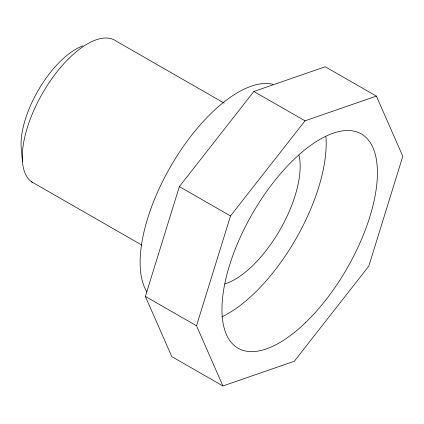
<?xml version="1.0" encoding="UTF-8"?>
<svg xmlns="http://www.w3.org/2000/svg" width="424" height="424" viewBox="0 0 424 424"><rect width="100%" height="100%" fill="white"/><g stroke="black" fill="none" stroke-linecap="round" stroke-linejoin="round"><path stroke-width="0.64" d="M145.363 296.424L179.363 186.597L253.865 91.467L325.229 66.759L376.38 96.115L402.8 156.302L368.801 266.129L294.298 361.259L222.934 385.967L171.789 356.611L145.363 296.424L196.513 325.775L222.934 385.967M196.513 325.775L230.513 215.948L305.015 120.819L376.38 96.115M253.865 91.467L305.015 120.819M224.259 103.149L116.51 41.308A82.187 36.337 -60.1 0 0 43.958 90.837A82.187 36.337 -60.1 0 0 32.457 182.437M179.363 186.597L230.513 215.948M31.418 181.721L142.029 245.199M22.483 161.364L21.2 147.817A68.921 30.475 -60.1 0 1 82.998 45.84M299.015 155.205A82.187 36.337 -60.1 0 1 279.909 229.972A82.187 36.337 -60.1 0 1 224.964 283.868M146.911 291.94A123.607 54.654 -60.1 0 1 173.914 160.95A123.607 54.654 -60.1 0 1 272.961 84.312M325.934 136.708A123.607 54.654 -60.1 0 1 221.906 316.808M305.789 322.357A123.607 54.654 -60.1 0 0 363.644 135.452A123.607 54.654 -60.1 0 0 229.538 265.313A123.607 54.654 -60.1 0 0 305.789 322.357"/></g></svg>
